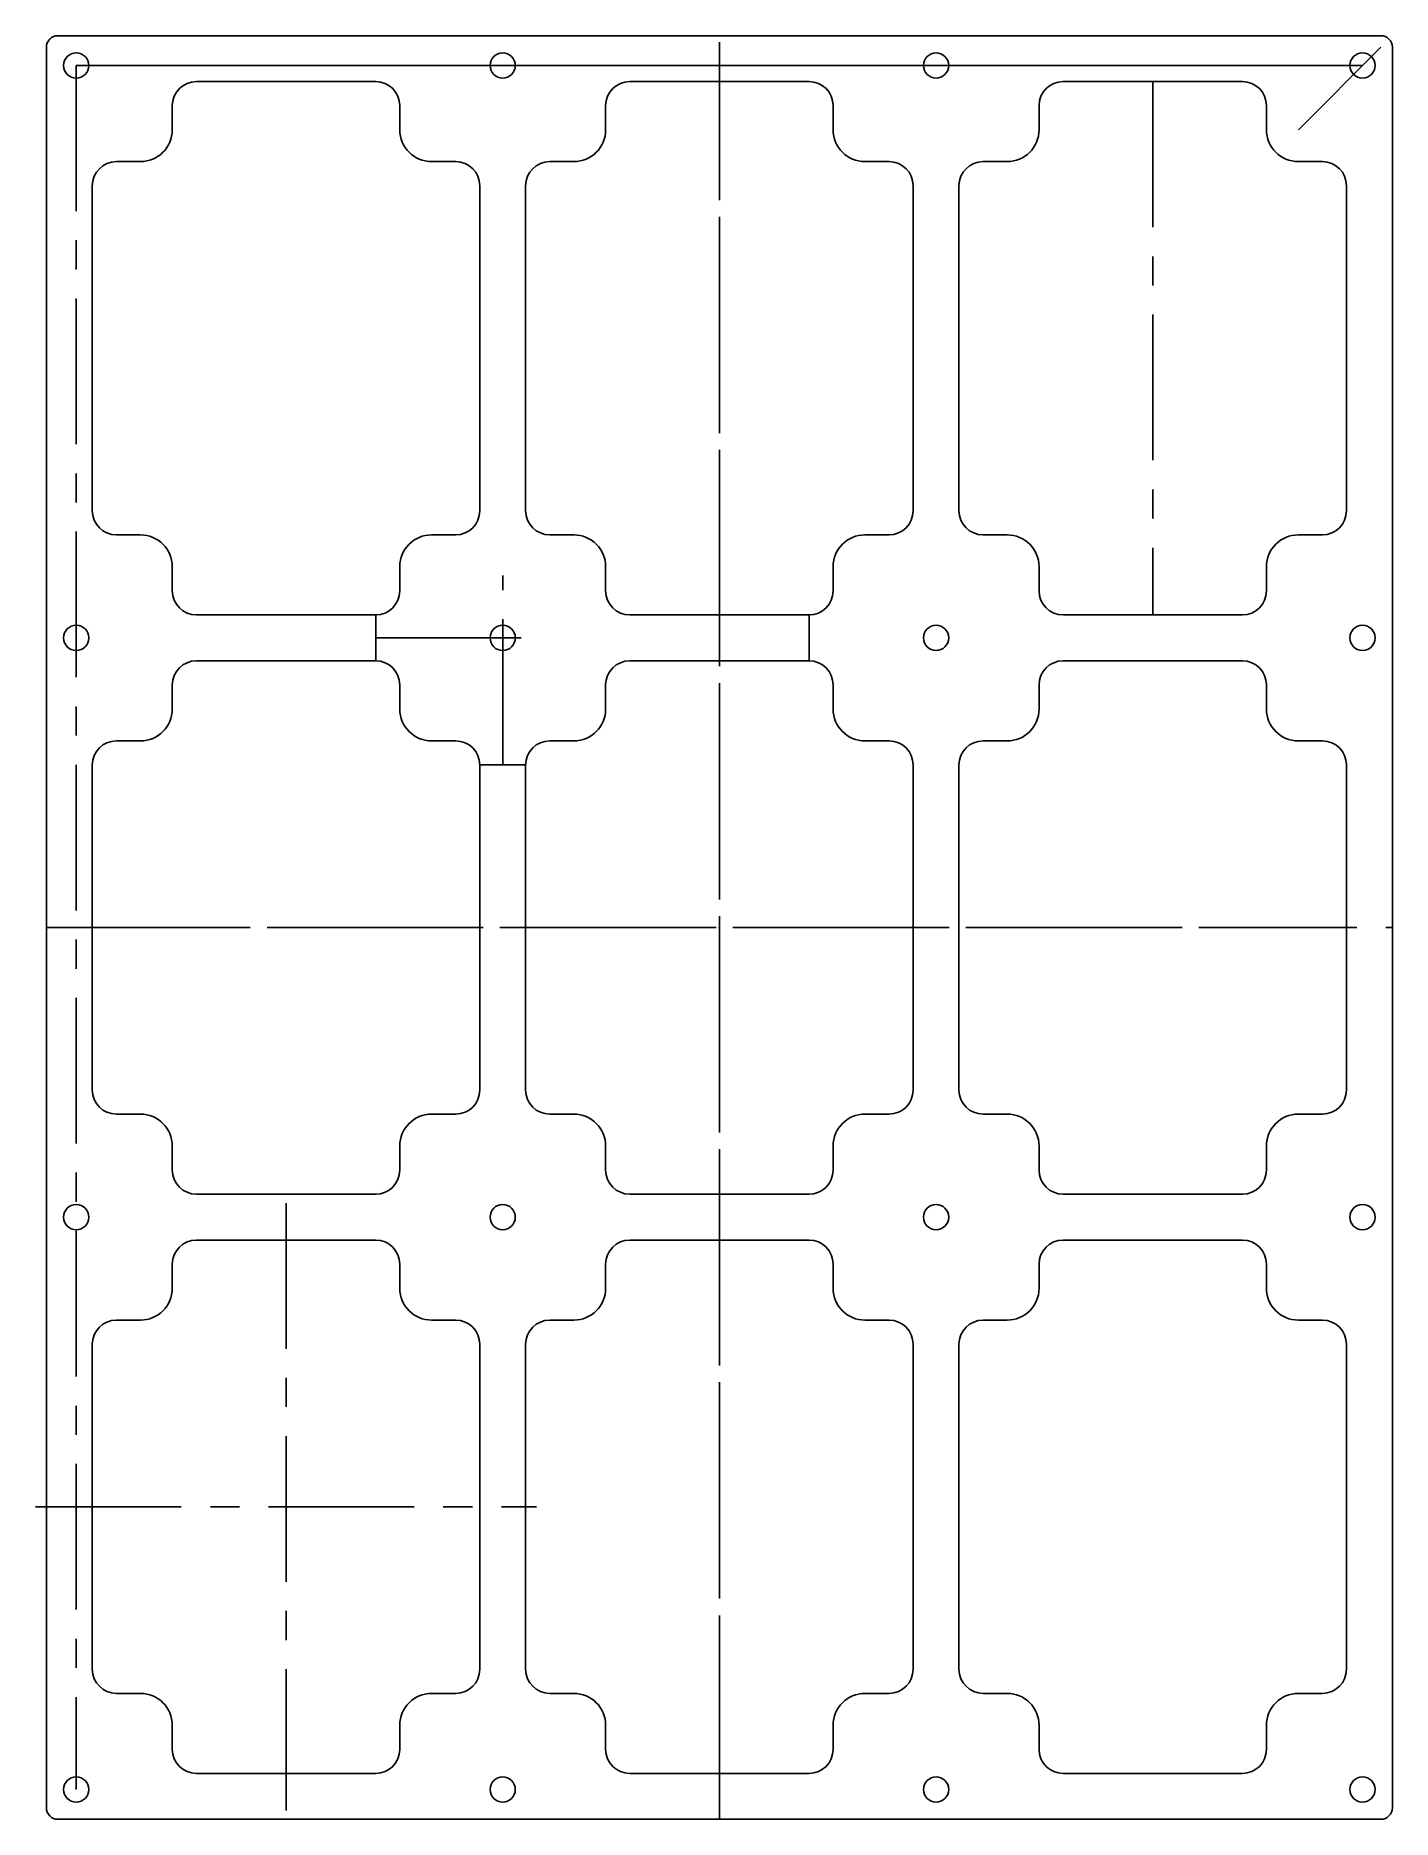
# Model space of a CAD drawing. Header units: millimetres. Extents: x -22 to 96, y -27 to 128.
import ezdxf

# ---------------------------------------------------------------- set-up
doc = ezdxf.new("R2010")
doc.units = ezdxf.units.MM
doc.header["$PDSIZE"] = -1
doc.linetypes.add('CENTERX2', pattern=[20.32, 12.7, -2.54, 2.54, -2.54])

msp = doc.modelspace()

# ---------------------------------------------------------------- linework, layer by layer
at = {"color": 7, "linetype": 'Continuous'}
for p, q in [((-19.9, 128.25), (95.5, 128.25)), ((-20.9, 127.25), (-20.9, -26.25)), ((96.5, 127.25), (96.5, -26.25)), ((-18.3, 125.65), (93.9, 125.65)), ((-7.82, 124.25), (7.82, 124.25)), ((29.98, 124.25), (45.62, 124.25)), ((67.78, 124.25), (83.42, 124.25)), ((-9.92, 120.05), (-9.92, 122.15)), ((9.92, 120.05), (9.92, 122.15)), ((27.88, 120.05), (27.88, 122.15)), ((47.72, 120.05), (47.72, 122.15)), ((65.68, 120.05), (65.68, 122.15)), ((85.52, 120.05), (85.52, 122.15)), ((-14.8, 117.27), (-12.7, 117.27)), ((14.8, 117.27), (12.7, 117.27)), ((23, 117.27), (25.1, 117.27)), ((52.6, 117.27), (50.5, 117.27)), ((60.8, 117.27), (62.9, 117.27)), ((90.4, 117.27), (88.3, 117.27)), ((-16.9, 86.83), (-16.9, 115.17)), ((16.9, 86.83), (16.9, 115.17)), ((20.9, 86.83), (20.9, 115.17)), ((54.7, 86.83), (54.7, 115.17)), ((58.7, 86.83), (58.7, 115.17)), ((92.5, 86.83), (92.5, 115.17)), ((-14.8, 84.73), (-12.7, 84.73)), ((14.8, 84.73), (12.7, 84.73)), ((23, 84.73), (25.1, 84.73)), ((52.6, 84.73), (50.5, 84.73)), ((60.8, 84.73), (62.9, 84.73)), ((90.4, 84.73), (88.3, 84.73)), ((-9.92, 81.95), (-9.92, 79.85)), ((9.92, 81.95), (9.92, 79.85)), ((27.88, 81.95), (27.88, 79.85)), ((47.72, 81.95), (47.72, 79.85)), ((65.68, 81.95), (65.68, 79.85)), ((85.52, 81.95), (85.52, 79.85)), ((-7.82, 77.75), (7.82, 77.75)), ((7.82, 77.75), (7.82, 73.75)), ((29.98, 77.75), (45.62, 77.75)), ((67.78, 77.75), (83.42, 77.75)), ((-7.82, 73.75), (7.82, 73.75)), ((29.98, 73.75), (45.62, 73.75)), ((67.78, 73.75), (83.42, 73.75)), ((-9.92, 69.55), (-9.92, 71.65)), ((9.92, 69.55), (9.92, 71.65)), ((27.88, 69.55), (27.88, 71.65)), ((47.72, 69.55), (47.72, 71.65)), ((65.68, 69.55), (65.68, 71.65)), ((85.52, 69.55), (85.52, 71.65)), ((-14.8, 66.77), (-12.7, 66.77)), ((14.8, 66.77), (12.7, 66.77)), ((23, 66.77), (25.1, 66.77)), ((52.6, 66.77), (50.5, 66.77)), ((60.8, 66.77), (62.9, 66.77)), ((90.4, 66.77), (88.3, 66.77)), ((-16.9, 36.33), (-16.9, 64.67)), ((16.9, 36.33), (16.9, 64.67)), ((16.9, 64.67), (20.9, 64.67)), ((20.9, 36.33), (20.9, 64.67)), ((54.7, 36.33), (54.7, 64.67)), ((58.7, 36.33), (58.7, 64.67)), ((92.5, 36.33), (92.5, 64.67)), ((-14.8, 34.23), (-12.7, 34.23)), ((14.8, 34.23), (12.7, 34.23)), ((23, 34.23), (25.1, 34.23)), ((52.6, 34.23), (50.5, 34.23)), ((60.8, 34.23), (62.9, 34.23)), ((90.4, 34.23), (88.3, 34.23)), ((-9.92, 31.45), (-9.92, 29.35)), ((9.92, 31.45), (9.92, 29.35)), ((27.88, 31.45), (27.88, 29.35)), ((47.72, 31.45), (47.72, 29.35)), ((65.68, 31.45), (65.68, 29.35)), ((85.52, 31.45), (85.52, 29.35)), ((-7.82, 27.25), (7.82, 27.25)), ((29.98, 27.25), (45.62, 27.25)), ((67.78, 27.25), (83.42, 27.25)), ((-7.82, 23.25), (7.82, 23.25)), ((29.98, 23.25), (45.62, 23.25)), ((67.78, 23.25), (83.42, 23.25)), ((-9.92, 19.05), (-9.92, 21.15)), ((9.92, 19.05), (9.92, 21.15)), ((27.88, 19.05), (27.88, 21.15)), ((47.72, 19.05), (47.72, 21.15)), ((65.68, 19.05), (65.68, 21.15)), ((85.52, 19.05), (85.52, 21.15)), ((-14.8, 16.27), (-12.7, 16.27)), ((14.8, 16.27), (12.7, 16.27)), ((23, 16.27), (25.1, 16.27)), ((52.6, 16.27), (50.5, 16.27)), ((60.8, 16.27), (62.9, 16.27)), ((90.4, 16.27), (88.3, 16.27)), ((-16.9, -14.17), (-16.9, 14.17)), ((16.9, -14.17), (16.9, 14.17)), ((20.9, -14.17), (20.9, 14.17)), ((54.7, -14.17), (54.7, 14.17)), ((58.7, -14.17), (58.7, 14.17)), ((92.5, -14.17), (92.5, 14.17)), ((-14.8, -16.27), (-12.7, -16.27)), ((14.8, -16.27), (12.7, -16.27)), ((23, -16.27), (25.1, -16.27)), ((52.6, -16.27), (50.5, -16.27)), ((60.8, -16.27), (62.9, -16.27)), ((90.4, -16.27), (88.3, -16.27)), ((-9.92, -19.05), (-9.92, -21.15)), ((9.92, -19.05), (9.92, -21.15)), ((27.88, -19.05), (27.88, -21.15)), ((47.72, -19.05), (47.72, -21.15)), ((65.68, -19.05), (65.68, -21.15)), ((85.52, -19.05), (85.52, -21.15)), ((-7.82, -23.25), (7.82, -23.25)), ((29.98, -23.25), (45.62, -23.25)), ((67.78, -23.25), (83.42, -23.25)), ((-19.9, -27.25), (95.5, -27.25))]:
    msp.add_line(p, q, dxfattribs=at)
at = {"color": 7, "linetype": 'CENTERX2'}
for p, q in [((37.8, -27.25), (37.8, 128.25)), ((95.5, 127.25), (88.3, 120.05)), ((-18.3, 125.65), (-18.3, -24.65)), ((37.8, -23.25), (37.8, 124.25)), ((75.6, 124.25), (75.6, 77.75)), ((18.9, 64.67), (18.9, 81.19)), ((45.62, 77.75), (45.62, 73.76)), ((7.82, 75.75), (23, 75.75)), ((-20.9, 50.5), (96.5, 50.5)), ((-16.9, 50.5), (92.5, 50.5)), ((-16.9, 50.5), (92.5, 50.5)), ((0, 26.48), (0, -26.48)), ((0, 23.25), (0, 23.25)), ((-21.84, 0), (21.84, 0))]:
    msp.add_line(p, q, dxfattribs=at)
at = {"color": 7, "linetype": 'Continuous'}
for centre in [(-18.3, 125.65), (18.9, 125.65), (56.7, 125.65), (93.9, 125.65), (-18.3, 75.75), (18.9, 75.75), (56.7, 75.75), (93.9, 75.75), (-18.3, 25.25), (18.9, 25.25), (56.7, 25.25), (93.9, 25.25), (-18.3, -24.65), (18.9, -24.65), (56.7, -24.65), (93.9, -24.65)]:
    msp.add_circle(centre, 1.1, dxfattribs=at)
for centre, radius, start, end in [((-19.9, 127.25), 1, 90, 180), ((95.5, 127.25), 1, 0, 90), ((-7.82, 122.15), 2.1, 90, 180), ((7.82, 122.15), 2.1, 0, 90), ((29.98, 122.15), 2.1, 90, 180), ((45.62, 122.15), 2.1, 0, 90), ((67.78, 122.15), 2.1, 90, 180), ((83.42, 122.15), 2.1, 0, 90), ((-12.7, 120.05), 2.78, 270, 0), ((12.7, 120.05), 2.78, 180, 270), ((25.1, 120.05), 2.78, 270, 0), ((50.5, 120.05), 2.78, 180, 270), ((62.9, 120.05), 2.78, 270, 0), ((88.3, 120.05), 2.78, 180, 270), ((-14.8, 115.17), 2.1, 90, 180), ((14.8, 115.17), 2.1, 0, 90), ((23, 115.17), 2.1, 90, 180), ((52.6, 115.17), 2.1, 0, 90), ((60.8, 115.17), 2.1, 90, 180), ((90.4, 115.17), 2.1, 0, 90), ((-14.8, 86.83), 2.1, 180, 270), ((14.8, 86.83), 2.1, 270, 0), ((23, 86.83), 2.1, 180, 270), ((52.6, 86.83), 2.1, 270, 0), ((60.8, 86.83), 2.1, 180, 270), ((90.4, 86.83), 2.1, 270, 0), ((-12.7, 81.95), 2.78, 0, 90), ((12.7, 81.95), 2.78, 90, 180), ((25.1, 81.95), 2.78, 0, 90), ((50.5, 81.95), 2.78, 90, 180), ((62.9, 81.95), 2.78, 0, 90), ((88.3, 81.95), 2.78, 90, 180), ((-7.82, 79.85), 2.1, 180, 270), ((7.82, 79.85), 2.1, 270, 0), ((29.98, 79.85), 2.1, 180, 270), ((45.62, 79.85), 2.1, 270, 0), ((67.78, 79.85), 2.1, 180, 270), ((83.42, 79.85), 2.1, 270, 0), ((-7.82, 71.65), 2.1, 90, 180), ((7.82, 71.65), 2.1, 0, 90), ((29.98, 71.65), 2.1, 90, 180), ((45.62, 71.65), 2.1, 0, 90), ((67.78, 71.65), 2.1, 90, 180), ((83.42, 71.65), 2.1, 0, 90), ((-12.7, 69.55), 2.78, 270, 0), ((12.7, 69.55), 2.78, 180, 270), ((25.1, 69.55), 2.78, 270, 0), ((50.5, 69.55), 2.78, 180, 270), ((62.9, 69.55), 2.78, 270, 0), ((88.3, 69.55), 2.78, 180, 270), ((-14.8, 64.67), 2.1, 90, 180), ((14.8, 64.67), 2.1, 0, 90), ((23, 64.67), 2.1, 90, 180), ((52.6, 64.67), 2.1, 0, 90), ((60.8, 64.67), 2.1, 90, 180), ((90.4, 64.67), 2.1, 0, 90), ((-14.8, 36.33), 2.1, 180, 270), ((14.8, 36.33), 2.1, 270, 0), ((23, 36.33), 2.1, 180, 270), ((52.6, 36.33), 2.1, 270, 0), ((60.8, 36.33), 2.1, 180, 270), ((90.4, 36.33), 2.1, 270, 0), ((-12.7, 31.45), 2.78, 0, 90), ((12.7, 31.45), 2.78, 90, 180), ((25.1, 31.45), 2.78, 0, 90), ((50.5, 31.45), 2.78, 90, 180), ((62.9, 31.45), 2.78, 0, 90), ((88.3, 31.45), 2.78, 90, 180), ((-7.82, 29.35), 2.1, 180, 270), ((7.82, 29.35), 2.1, 270, 0), ((29.98, 29.35), 2.1, 180, 270), ((45.62, 29.35), 2.1, 270, 0), ((67.78, 29.35), 2.1, 180, 270), ((83.42, 29.35), 2.1, 270, 0), ((-7.82, 21.15), 2.1, 90, 180), ((7.82, 21.15), 2.1, 0, 90), ((29.98, 21.15), 2.1, 90, 180), ((45.62, 21.15), 2.1, 0, 90), ((67.78, 21.15), 2.1, 90, 180), ((83.42, 21.15), 2.1, 0, 90), ((-12.7, 19.05), 2.78, 270, 0), ((12.7, 19.05), 2.78, 180, 270), ((25.1, 19.05), 2.78, 270, 0), ((50.5, 19.05), 2.78, 180, 270), ((62.9, 19.05), 2.78, 270, 0), ((88.3, 19.05), 2.78, 180, 270), ((-14.8, 14.17), 2.1, 90, 180), ((14.8, 14.17), 2.1, 0, 90), ((23, 14.17), 2.1, 90, 180), ((52.6, 14.17), 2.1, 0, 90), ((60.8, 14.17), 2.1, 90, 180), ((90.4, 14.17), 2.1, 0, 90), ((-14.8, -14.17), 2.1, 180, 270), ((14.8, -14.17), 2.1, 270, 0), ((23, -14.17), 2.1, 180, 270), ((52.6, -14.17), 2.1, 270, 0), ((60.8, -14.17), 2.1, 180, 270), ((90.4, -14.17), 2.1, 270, 0), ((-12.7, -19.05), 2.78, 0, 90), ((12.7, -19.05), 2.78, 90, 180), ((25.1, -19.05), 2.78, 0, 90), ((50.5, -19.05), 2.78, 90, 180), ((62.9, -19.05), 2.78, 0, 90), ((88.3, -19.05), 2.78, 90, 180), ((-7.82, -21.15), 2.1, 180, 270), ((7.82, -21.15), 2.1, 270, 0), ((29.98, -21.15), 2.1, 180, 270), ((45.62, -21.15), 2.1, 270, 0), ((67.78, -21.15), 2.1, 180, 270), ((83.42, -21.15), 2.1, 270, 0), ((-19.9, -26.25), 1, 180, 270), ((95.5, -26.25), 1, 270, 0)]:
    msp.add_arc(centre, radius, start, end, dxfattribs=at)
for p in [(37.8, 50.5), (37.8, 50.5), (37.8, 50.5), (0, 23.25), (0, 0), (0, 0)]:
    msp.add_point(p, dxfattribs=at)

doc.saveas('drawing.dxf')
